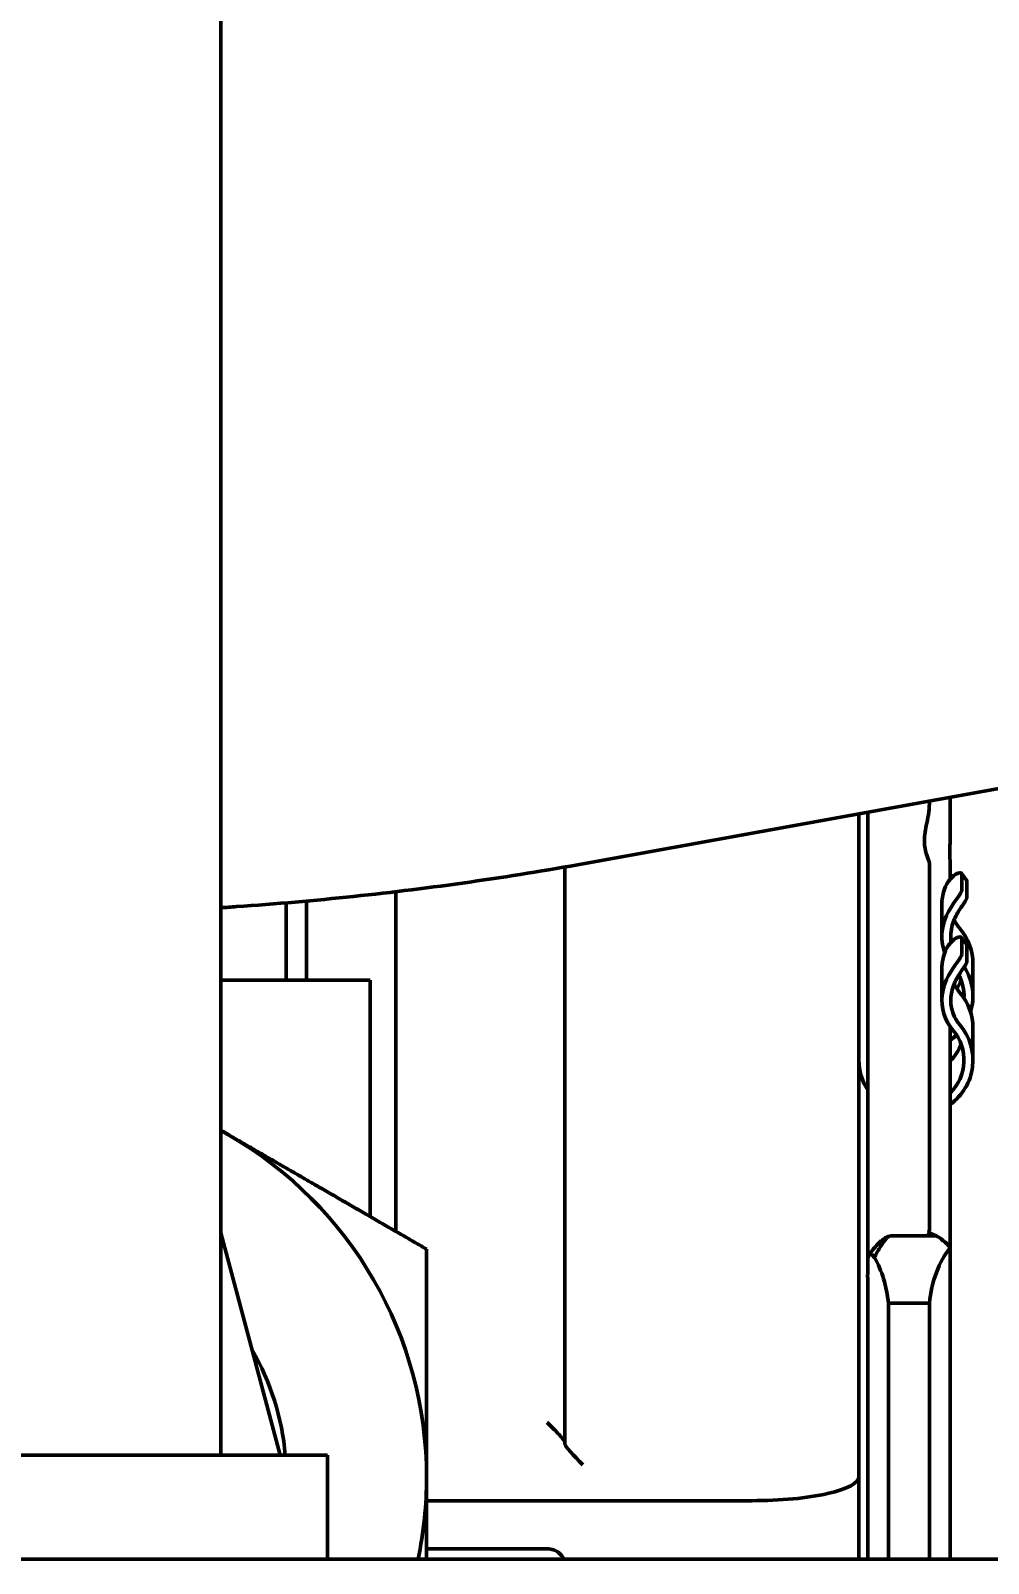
# Model space of a CAD drawing. Header units: inches. Extents: x 11 to 1621, y 11 to 1332.
# Drawn here: x 760.752 to 762.869, y 302.264 to 305.653 of the extents above; entities that cross this region are included whole.
import ezdxf

# ---------------------------------------------------------------- set-up
doc = ezdxf.new("R2010")
doc.units = ezdxf.units.IN
doc.header["$LTSCALE"] = 48
doc.header["$MEASUREMENT"] = 0
doc.layers.add('Dimension (ANSI)', color=7, linetype='Continuous', lineweight=25)
doc.layers.add('Visible (ANSI)', color=7, linetype='Continuous', lineweight=50)
doc.styles.add('Dimension Text', font='tahoma.ttf')
doc.dimstyles.new('ELC FT', dxfattribs={"dimscale": 48, "dimtxt": 0.12, "dimasz": 0.098425, "dimexe": 0.05, "dimexo": 0.1, "dimgap": 0.031496, "dimtad": 1, "dimdec": 5, "dimzin": 3, "dimdsep": 46, "dimlunit": 4, "dimtxsty": 'Dimension Text', "dimcen": 0.09, "dimdle": 0.5, "dimclrd": 5, "dimclre": 5, "dimclrt": 256, "dimadec": 1, "dimazin": 3, "dimtfac": 0.833333, "dimtofl": 0, "dimtmove": 0, "dimatfit": 3, "dimfxl": 0, "dimfrac": 2, "dimtolj": 1, "dimtzin": 0, "dimlwd": 25, "dimlwe": 25, "dimarcsym": 0})

# ---------------------------------------------------------------- blocks, each defined once
blk = doc.blocks.new('*D15')
at = {"layer": 'Defpoints', "color": 0, "linetype": 'Continuous', "transparency": 16777216}
for p in [(804.8774, 319.6302), (264.5024, 280.7711), (804.8774, 187.6927)]:
    blk.add_point(p, dxfattribs=at)
at = {"layer": 'Dimension (ANSI)', "color": 5, "linetype": 'Continuous', "lineweight": 25, "transparency": 16777216}
for p, q in [((804.8774, 314.8302), (804.8774, 185.2927)), ((264.5024, 275.9711), (264.5024, 185.2927)), ((269.2268, 187.6927), (800.153, 187.6927))]:
    blk.add_line(p, q, dxfattribs=at)
at = {"layer": 'Dimension (ANSI)', "color": 5, "linetype": 'Continuous', "transparency": 16777216}
for points in [[(269.2268, 188.4801), (269.2268, 186.9053), (264.5024, 187.6927)], [(800.153, 188.4801), (800.153, 186.9053), (804.8774, 187.6927)]]:
    blk.add_solid(points, dxfattribs=at)
at = {"layer": 'Dimension (ANSI)', "linetype": 'Continuous', "lineweight": 25, "transparency": 16777216, "insert": (534.7524, 192.8408), "char_height": 5.76, "attachment_point": 5, "style": 'Dimension Text'}
blk.add_mtext('\\A1;45\'-0 3/8"', dxfattribs=at)
blk = doc.blocks.new('*D25')
at = {"layer": 'Defpoints', "color": 0, "linetype": 'Continuous', "transparency": 16777216}
for p in [(804.8774, 319.6302), (744.2524, 285.9427), (804.8774, 225.928)]:
    blk.add_point(p, dxfattribs=at)
at = {"layer": 'Dimension (ANSI)', "color": 5, "linetype": 'Continuous', "lineweight": 25, "transparency": 16777216}
for p, q in [((804.8774, 314.8302), (804.8774, 223.528)), ((744.2524, 281.1427), (744.2524, 223.528)), ((748.9768, 225.928), (800.153, 225.928))]:
    blk.add_line(p, q, dxfattribs=at)
at = {"layer": 'Dimension (ANSI)', "color": 5, "linetype": 'Continuous', "transparency": 16777216}
for points in [[(748.9768, 226.7154), (748.9768, 225.1406), (744.2524, 225.928)], [(800.153, 226.7154), (800.153, 225.1406), (804.8774, 225.928)]]:
    blk.add_solid(points, dxfattribs=at)
at = {"layer": 'Dimension (ANSI)', "linetype": 'Continuous', "lineweight": 25, "transparency": 16777216, "insert": (774.5649, 231.076), "char_height": 5.76, "attachment_point": 5, "style": 'Dimension Text'}
blk.add_mtext('\\A1;5\'-0 5/8"', dxfattribs=at)

msp = doc.modelspace()

# ---------------------------------------------------------------- linework, layer by layer
at = {"layer": 'Visible (ANSI)'}
for p, q in [((761.172429, 334.773116), (761.172429, 302.503616)), ((761.976827, 303.811731), (766.297743, 304.593498)), ((762.784346, 303.872603), (762.784346, 303.957833)), ((762.602504, 303.402604), (762.602504, 303.924933)), ((762.582819, 303.921371), (762.582819, 303.8945)), ((762.582819, 303.8945), (762.582819, 303.71019)), ((761.933212, 303.33027), (761.933212, 303.803988)), ((762.738886, 303.809141), (762.738886, 302.998785)), ((762.809407, 303.789756), (762.82098, 303.77424)), ((762.809984, 303.75236), (762.809984, 303.787786)), ((762.821557, 303.736845), (762.821557, 303.77227)), ((761.317429, 303.553723), (761.317429, 303.724703)), ((761.362346, 303.553723), (761.362346, 303.728658)), ((761.559197, 303.33027), (761.559197, 303.749318)), ((762.766108, 303.650726), (762.766108, 303.721577)), ((762.582819, 303.71019), (762.582819, 303.231844)), ((762.82098, 303.632539), (762.809407, 303.648055)), ((762.809984, 303.610659), (762.809984, 303.646084)), ((762.821557, 303.595143), (762.821557, 303.630569)), ((762.834787, 303.51838), (762.834787, 303.589231)), ((761.502429, 303.553723), (761.172429, 303.553723)), ((761.502429, 303.031073), (761.502429, 303.553723)), ((762.766108, 303.509024), (762.766108, 303.579875)), ((762.784346, 302.922063), (762.784346, 303.45096)), ((762.834787, 303.376679), (762.834787, 303.44753)), ((762.602504, 302.936182), (762.602504, 303.402604)), ((761.559197, 303.33027), (761.559197, 303.197125)), ((761.933212, 303.197125), (761.933212, 303.33027)), ((762.582819, 302.455833), (762.582819, 303.231844)), ((761.559197, 302.998298), (761.559197, 303.197125)), ((761.933212, 303.197125), (761.933212, 302.527898)), ((761.30406, 302.503616), (761.172429, 302.99487)), ((762.753596, 302.988625), (762.655902, 302.988625)), ((762.753596, 302.988625), (762.734338, 302.996128)), ((762.784268, 302.273462), (762.784268, 302.961971)), ((762.602425, 302.90941), (762.602425, 302.933591)), ((762.602425, 302.273462), (762.602425, 302.890495)), ((762.647886, 302.273462), (762.647886, 302.839471)), ((762.647886, 302.839471), (762.738807, 302.839471)), ((762.738807, 302.273462), (762.738807, 302.839471)), ((761.408679, 302.503616), (760.096179, 302.503616)), ((761.408679, 302.273462), (761.408679, 302.503616)), ((762.582819, 302.273462), (762.582819, 302.455833)), ((762.346598, 302.402629), (761.627429, 302.402629)), ((761.627429, 302.296284), (761.893842, 302.296284)), ((745.222429, 302.273462), (766.252429, 302.273462))]:
    msp.add_line(p, q, dxfattribs=at)
for radius, start, end in [(0.875, 60, 61.314598), (0.875, 0, 60), (0.565, 5.066155, 30), (0.875, 348.111216, 0)]:
    msp.add_arc((760.752429, 302.453723), radius, start, end, dxfattribs=at)
for centre, major_axis, ratio, start_param, end_param in [((762.670695, 303.924224), (-0.02208, -0.117486), 0.54914925, 1.47649715, 1.89023826), ((762.670695, 303.924224), (-0.067197, 0.117925), 0.09834883, 3.31250177, 3.73653281), ((762.872582, 303.721577), (-0.106474, 0), 0.97437006, 6.17323252, 6.28318531), ((762.872582, 303.721577), (0.086789, 0), 0.97437006, 3.56153365, 3.83396183), ((762.872582, 303.650726), (-0.106474, 0), 0.97437006, 6.17323252, 6.63446366), ((762.708803, 303.589231), (0.125984, 0), 0.97437006, 0, 0.69236917), ((762.872582, 303.579875), (-0.106474, 0), 0.97437006, 6.17323252, 6.28318531), ((762.708803, 303.589231), (0.106299, 0), 0.97437006, 5.72905565, 5.93411221), ((762.708803, 303.51838), (0.106299, 0), 0.97437006, 6.23692551, 6.75210195), ((762.708803, 303.51838), (0.125984, 0), 0.97437006, 5.99043643, 6.83952094), ((762.872582, 303.509024), (-0.106474, 0), 0.97437006, 6.17323252, 6.97555448), ((762.872582, 303.579875), (0.086789, 0), 0.97437006, 3.56153365, 3.83396183), ((762.708803, 303.44753), (0.125984, 0), 0.97437006, 0, 0.69236917), ((762.872582, 303.509024), (-0.086789, 0), 0.97437006, 0.1943989, 0.69236917), ((762.708803, 303.376679), (0.125984, 0), 0.97437006, 5.35542226, 6.97555448), ((762.708803, 303.51838), (-0.106299, 0), 0.97437006, 2.36124282, 2.3920554), ((762.708803, 303.376679), (0.106299, 0), 0.97437006, 5.50283547, 6.97555448), ((762.708803, 303.51838), (-0.125984, 0), 0.97437006, 2.21382961, 2.36345504), ((762.708803, 303.44753), (0.106299, 0), 0.97437006, 5.50283547, 5.93411221), ((762.708803, 303.376679), (-0.125984, 0), 0.97437006, 0, 0.56656433), ((762.716155, 302.998785), (0.02273, 0), 0.19481333, 5.63959654, 6.2831853), ((762.74624, 302.849318), (0.027381, -0.145694), 0.54914925, 2.34543624, 2.72476107), ((762.564397, 302.849318), (-0.027381, 0.145694), 0.54914925, 4.54227274, 5.28061165), ((762.822295, 302.849318), (-0.027381, -0.145694), 0.54914925, 3.93774906, 4.88250522), ((762.59106, 302.923428), (0.006182, -0.028917), 0.32979968, 0.57852915, 0.99565601), ((762.772981, 302.902883), (-0.0112, -0.019654), 0.09834883, 2.85290433, 2.97068353), ((762.59106, 302.885333), (0.002771, 0.025866), 0.42611859, 4.95871746, 5.37584433), ((761.893524, 302.532191), (0.039688, -0.000002), 0.2249485, 0.0000111, 0.10442268), ((761.962816, 302.527843), (-0.029604, 0.000059), 0.25970725, 0.00051826, 0.05770794), ((761.972582, 302.489098), (-0.039215, 0.039215), 0.08888435, 0.13824143, 1.6594477), ((762.346598, 302.455833), (0.23622, 0), 0.22522793, 4.71238898, 6.28318531)]:
    msp.add_ellipse(centre, major_axis=major_axis, ratio=ratio, start_param=start_param, end_param=end_param, dxfattribs=at)
for points, knots in [([(762.732847, 303.90109), (762.731189, 303.894246), (762.729906, 303.887468), (762.728166, 303.874189), (762.727722, 303.86776), (762.727721, 303.855527), (762.728164, 303.849794), (762.729905, 303.839253), (762.731188, 303.834495), (762.732847, 303.830264)], [-0.219287412, -0.219287412, -0.219287412, -0.219287412, -0.164627991, -0.164627991, -0.109674682, -0.109674682, -0.05469033, -0.05469033, 0, 0, 0, 0]), ([(762.602504, 303.872603), (762.602504, 303.870656), (762.602514, 303.868704), (762.602554, 303.864795), (762.602585, 303.862836), (762.602626, 303.860875)], [-0.030456707, -0.030456707, -0.030456707, -0.030456707, -0.0152288688, -0.0152288688, -0.000001, -0.000001, -0.000001, -0.000001]), ([(762.602626, 303.757463), (762.602881, 303.760665), (762.602783, 303.766031), (762.602684, 303.779452), (762.60265, 303.786828), (762.602649, 303.804175), (762.602684, 303.813721), (762.602783, 303.835937), (762.602882, 303.848716), (762.602626, 303.860875)], [0, 0, 0, 0, 0.093991452, 0.093991452, 0.171663916, 0.171663916, 0.249325526, 0.249325526, 0.343713766, 0.343713766, 0.343713766, 0.343713766]), ([(762.784224, 303.860875), (762.783969, 303.848768), (762.784067, 303.836046), (762.784166, 303.813872), (762.784201, 303.804317), (762.784201, 303.788388), (762.784177, 303.782046), (762.784143, 303.776609)], [0, 0, 0, 0, 0.093988099, 0.093988099, 0.171664013, 0.171664013, 0.23644633, 0.23644633, 0.23644633, 0.23644633]), ([(762.784224, 303.860875), (762.784265, 303.862836), (762.784296, 303.864795), (762.784336, 303.868704), (762.784346, 303.870656), (762.784346, 303.872603)], [-0.0304557855, -0.0304557855, -0.0304557855, -0.0304557855, -0.0152278774, -0.0152278774, 0, 0, 0, 0]), ([(761.172429, 303.713828), (761.184151, 303.714591), (761.195869, 303.715382), (761.294066, 303.722244), (761.380322, 303.729802), (761.552154, 303.747962), (761.637731, 303.758564), (761.807996, 303.782837), (761.892684, 303.796508), (761.976827, 303.811731)], [3.271210118, 3.271210118, 3.271210118, 3.271210118, 3.280625652, 3.280625652, 3.350142151, 3.350142151, 3.41965865, 3.41965865, 3.489175149, 3.489175149, 3.489175149, 3.489175149]), ([(762.809984, 303.787786), (762.809984, 303.790583), (762.807388, 303.79182), (762.800546, 303.789877), (762.797808, 303.788592), (762.791941, 303.784607), (762.788815, 303.781901), (762.782677, 303.775052), (762.779376, 303.770481), (762.773681, 303.759874), (762.771306, 303.753844), (762.768325, 303.743188), (762.767355, 303.738145), (762.766751, 303.732961)], [-0.522145887, -0.522145887, -0.522145887, -0.522145887, -0.42737378, -0.42737378, -0.379987726, -0.379987726, -0.332601673, -0.332601673, -0.283450231, -0.283450231, -0.23429879, -0.23429879, -0.19422431, -0.19422431, -0.19422431, -0.19422431]), ([(762.602626, 303.757463), (762.602585, 303.756944), (762.602554, 303.756443), (762.602514, 303.755475), (762.602504, 303.755009), (762.602504, 303.754559)], [-0.0304557855, -0.0304557855, -0.0304557855, -0.0304557855, -0.0152278774, -0.0152278774, 0, 0, 0, 0]), ([(762.766751, 303.66211), (762.767355, 303.667297), (762.768325, 303.672449), (762.771306, 303.683706), (762.773681, 303.690352), (762.779376, 303.702949), (762.782677, 303.708906), (762.788815, 303.718882), (762.791941, 303.723439), (762.797808, 303.731661), (762.800546, 303.735332), (762.807388, 303.744951), (762.809984, 303.749563), (762.809984, 303.75236)], [0.19422431, 0.19422431, 0.19422431, 0.19422431, 0.23429879, 0.23429879, 0.283450231, 0.283450231, 0.332601673, 0.332601673, 0.379987726, 0.379987726, 0.42737378, 0.42737378, 0.522145887, 0.522145887, 0.522145887, 0.522145887]), ([(762.786795, 303.637919), (762.784855, 303.650354), (762.785892, 303.663301), (762.790719, 303.680574), (762.792816, 303.686203), (762.797654, 303.696698), (762.800375, 303.70157), (762.807687, 303.713551), (762.81268, 303.720262), (762.819647, 303.730666), (762.821557, 303.734449), (762.821557, 303.736845)], [0.102001573, 0.102001573, 0.102001573, 0.102001573, 0.196557379, 0.196557379, 0.23881093, 0.23881093, 0.281064481, 0.281064481, 0.362224364, 0.362224364, 0.443384246, 0.443384246, 0.443384246, 0.443384246]), ([(762.809984, 303.646084), (762.809984, 303.648882), (762.807388, 303.650118), (762.800546, 303.648175), (762.797808, 303.646891), (762.791941, 303.642906), (762.788815, 303.6402), (762.782677, 303.633351), (762.779376, 303.628779), (762.773681, 303.618173), (762.771306, 303.612142), (762.768325, 303.601486), (762.767355, 303.596444), (762.766751, 303.591259)], [0.522145887, 0.522145887, 0.522145887, 0.522145887, 0.616917994, 0.616917994, 0.664304048, 0.664304048, 0.711690102, 0.711690102, 0.760841543, 0.760841543, 0.809992985, 0.809992985, 0.850067464, 0.850067464, 0.850067464, 0.850067464]), ([(762.766751, 303.520409), (762.767355, 303.525596), (762.768325, 303.530748), (762.771306, 303.542004), (762.773681, 303.548651), (762.779376, 303.561248), (762.782677, 303.567205), (762.788815, 303.57718), (762.791941, 303.581737), (762.797808, 303.58996), (762.800546, 303.59363), (762.807388, 303.603249), (762.809984, 303.607861), (762.809984, 303.610659)], [-0.850067464, -0.850067464, -0.850067464, -0.850067464, -0.809992985, -0.809992985, -0.760841543, -0.760841543, -0.711690102, -0.711690102, -0.664304048, -0.664304048, -0.616917994, -0.616917994, -0.522145887, -0.522145887, -0.522145887, -0.522145887]), ([(762.787428, 303.492688), (762.785345, 303.503082), (762.785339, 303.5139), (762.788028, 303.529527), (762.789598, 303.535421), (762.793678, 303.546638), (762.796172, 303.551964), (762.801305, 303.561565), (762.804203, 303.566213), (762.809735, 303.574539), (762.812364, 303.578222), (762.818985, 303.587826), (762.821557, 303.592369), (762.821557, 303.595143)], [0.535423144, 0.535423144, 0.535423144, 0.535423144, 0.613950689, 0.613950689, 0.656421334, 0.656421334, 0.69889198, 0.69889198, 0.745884717, 0.745884717, 0.792877455, 0.792877455, 0.88686293, 0.88686293, 0.88686293, 0.88686293]), ([(762.604813, 302.945063), (762.612991, 302.95783), (762.622267, 302.968609), (762.635638, 302.979689), (762.639114, 302.982216), (762.642683, 302.984447)], [0, 0, 0, 0, 0.139515925, 0.139515925, 0.186610103, 0.186610103, 0.186610103, 0.186610103]), ([(762.643273, 302.982447), (762.641825, 302.98052), (762.640242, 302.97842), (762.636057, 302.972667), (762.633384, 302.968751), (762.628482, 302.960988), (762.626222, 302.957267), (762.623076, 302.951741), (762.62217, 302.950106), (762.620816, 302.947594), (762.620365, 302.946744), (762.619452, 302.945004), (762.618991, 302.944114), (762.618053, 302.942284), (762.617576, 302.941344), (762.617098, 302.940394)], [0, 0, 0, 0, 0.036880122, 0.036880122, 0.092870068, 0.092870068, 0.13846908, 0.13846908, 0.156986396, 0.156986396, 0.166293517, 0.166293517, 0.175838186, 0.175838186, 0.185714775, 0.185714775, 0.185714775, 0.185714775]), ([(762.643258, 302.984823), (762.643616, 302.985067), (762.643979, 302.985302), (762.644685, 302.985739), (762.644999, 302.985928), (762.645715, 302.986333), (762.646048, 302.986513), (762.646457, 302.986726), (762.646595, 302.986798), (762.646863, 302.986934), (762.646959, 302.986983), (762.64719, 302.987097), (762.64734, 302.98717), (762.647446, 302.987221), (762.647457, 302.987227), (762.647473, 302.987234), (762.647479, 302.987237), (762.647495, 302.987245), (762.647502, 302.987249), (762.647513, 302.987254), (762.647515, 302.987255), (762.647563, 302.987278), (762.647531, 302.987263), (762.647532, 302.987264), (762.647532, 302.987264), (762.647532, 302.987264), (762.647532, 302.987264), (762.647532, 302.987264)], [0.0000017423, 0.0000017423, 0.0000017423, 0.0000017423, 0.0040286037, 0.0040286037, 0.0081794963, 0.0081794963, 0.0115103326, 0.0115103326, 0.0134082864, 0.0134082864, 0.0144270154, 0.0144270154, 0.0159644645, 0.0159644645, 0.016310227, 0.016310227, 0.0166508012, 0.0166508012, 0.0168216742, 0.0168216742, 0.016864262, 0.016864262, 0.0176303957, 0.0176303957, 0.0176516818, 0.0176516818, 0.0176553612, 0.0176553612, 0.0176553612, 0.0176553612]), ([(762.655902, 302.988625), (762.655678, 302.988625), (762.655453, 302.988614), (762.655016, 302.988578), (762.654798, 302.988553), (762.654171, 302.988465), (762.653757, 302.988387), (762.652631, 302.98814), (762.651899, 302.987931), (762.650175, 302.987362), (762.649024, 302.9869), (762.645355, 302.984919), (762.643997, 302.983408), (762.643273, 302.982447)], [-0.0373890174, -0.0373890174, -0.0373890174, -0.0373890174, -0.0361186077, -0.0361186077, -0.0348227419, -0.0348227419, -0.0322184058, -0.0322184058, -0.0270553367, -0.0270553367, -0.0184181861, -0.0184181861, -0.0000042123, -0.0000042123, -0.0000042123, -0.0000042123]), ([(762.616922, 302.940682), (762.615952, 302.942281), (762.614909, 302.943691), (762.61272, 302.945942), (762.611576, 302.946782), (762.609388, 302.947614), (762.608359, 302.947671), (762.606463, 302.94698), (762.605623, 302.946274), (762.604227, 302.944192), (762.603687, 302.942891), (762.602983, 302.940217), (762.602765, 302.938957), (762.602488, 302.936329), (762.602425, 302.934973), (762.602425, 302.933591)], [-0.102351975, -0.102351975, -0.102351975, -0.102351975, -0.084827681, -0.084827681, -0.067323322, -0.067323322, -0.051465855, -0.051465855, -0.036268721, -0.036268721, -0.021819762, -0.021819762, -0.010803933, -0.010803933, -0.000001, -0.000001, -0.000001, -0.000001]), ([(761.893842, 302.575693), (761.893901, 302.575636), (761.89396, 302.575578), (761.90115, 302.568533), (761.908151, 302.561471), (761.918995, 302.550091), (761.923047, 302.545669), (761.928524, 302.539344), (761.930448, 302.53698), (761.932316, 302.534345), (761.932755, 302.533637), (761.932996, 302.53312)], [-0.368006773, -0.368006773, -0.368006773, -0.368006773, -0.367494929, -0.367494929, -0.305266782, -0.305266782, -0.256991442, -0.256991442, -0.22105202, -0.22105202, -0.203066707, -0.203066707, -0.203066707, -0.203066707]), ([(761.930343, 302.273462), (761.928758, 302.27709), (761.926478, 302.280577), (761.920747, 302.286737), (761.917166, 302.289476), (761.909532, 302.293482), (761.90543, 302.294885), (761.898807, 302.296062), (761.896319, 302.296284), (761.893842, 302.296284)], [0.041334784, 0.041334784, 0.041334784, 0.041334784, 0.075772363, 0.075772363, 0.111029246, 0.111029246, 0.143646025, 0.143646025, 0.162517346, 0.162517346, 0.162517346, 0.162517346])]:
    msp.add_open_spline(points, degree=3, knots=knots, dxfattribs=at)
for points in [[(762.821557, 303.77227), (762.821557, 303.773053), (762.821353, 303.773719), (762.820957, 303.774239)], [(762.821557, 303.630569), (762.821557, 303.631356), (762.82135, 303.632021), (762.820952, 303.63254)], [(762.642705, 302.984462), (762.642898, 302.984582), (762.643083, 302.984703), (762.643258, 302.984823)], [(762.617098, 302.940394), (762.617039, 302.94049), (762.61698, 302.940586), (762.616922, 302.940682)]]:
    msp.add_open_spline(points, degree=3, dxfattribs=at)
for points, weights in [([(761.172429, 303.221599), (761.18118, 303.216546), (761.189929, 303.211495)], [1.00302495794, 1.0015780932, 1]), ([(761.189929, 303.211495), (761.392974, 303.094267), (761.627429, 302.958904)], [1, 1.0379548493, 1]), ([(761.627429, 302.958904), (761.627429, 302.688178), (761.627429, 302.453723)], [1, 1.0379548493, 1]), ([(761.627429, 302.453723), (761.627429, 302.364529), (761.627429, 302.273462)], [1, 1.01410742757, 1.01772768334])]:
    msp.add_rational_spline(points, weights, degree=2, dxfattribs=at)

# ---------------------------------------------------------------- dimensions: what is measured, and where the dimension line sits
at = {"layer": 'Dimension (ANSI)', "color": 5, "linetype": 'Continuous', "lineweight": 25, "true_color": 0x0000ff}
dim = msp.add_linear_dim(base=(804.877429, 187.692735), p1=(264.502429, 280.771104), p2=(804.877429, 319.630235), angle=180, dimstyle='ELC FT', override={"dimgap": 0.031496, "dimdec": 5, "dimlfac": 1, "dimtol": 0, "dimlim": 0, "dimtp": 0, "dimtm": 0, "dimtdec": 2, "dimatfit": 1}, dxfattribs=at)
dim.commit()
dim.dimension.update_dxf_attribs({"geometry": '*D15', "text_midpoint": (534.752429, 187.692735), "dimtype": 160})
dim = msp.add_linear_dim(base=(804.877429, 225.927966), p1=(744.252429, 285.942735), p2=(804.877429, 319.630235), dimstyle='ELC FT', override={"dimgap": 0.031496, "dimdec": 5, "dimlfac": 1, "dimtol": 0, "dimlim": 0, "dimtp": 0, "dimtm": 0, "dimtdec": 2, "dimatfit": 1}, dxfattribs=at)
dim.commit()
dim.dimension.update_dxf_attribs({"geometry": '*D25', "text_midpoint": (774.564929, 225.927966), "dimtype": 160})

doc.saveas('drawing.dxf')
